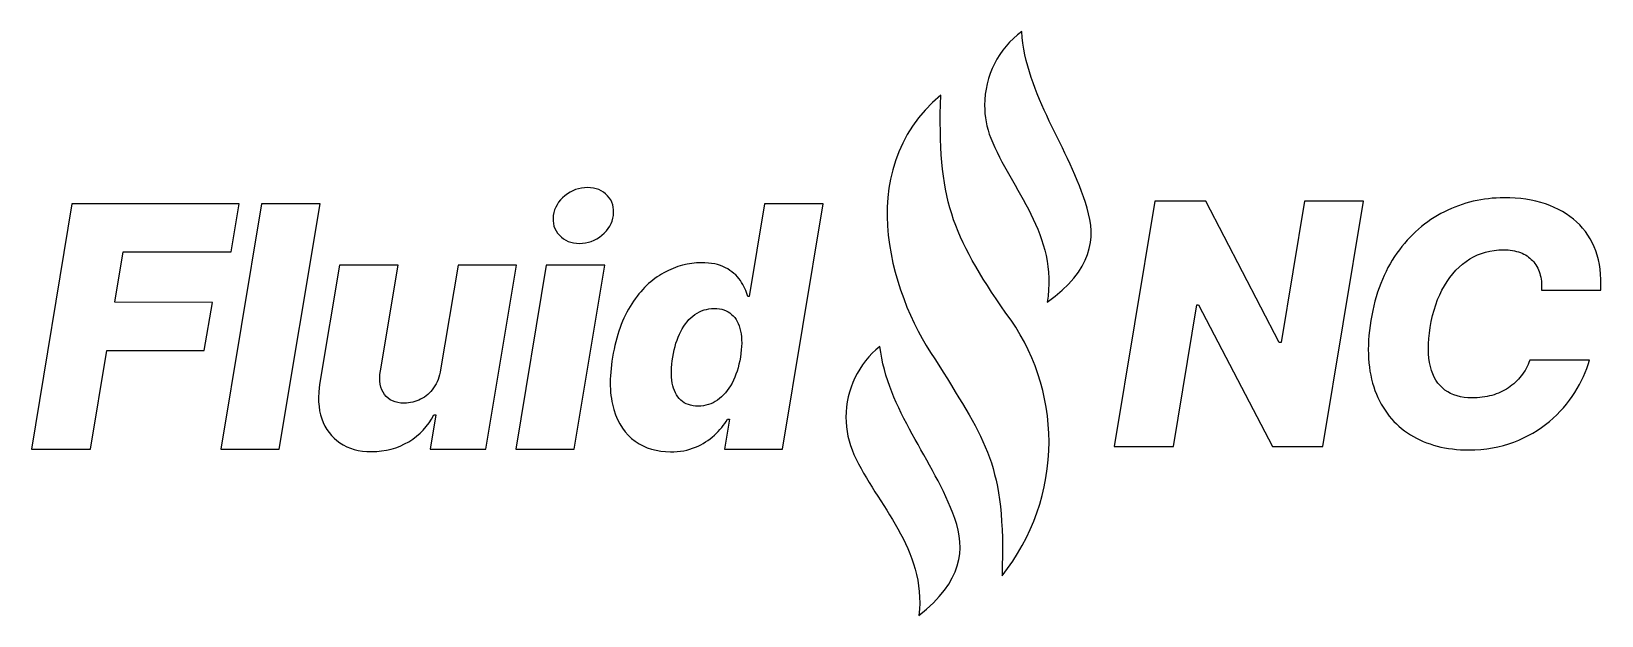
# Model space of a CAD drawing. Header units: inches. Extents: x -2.39 to 1.41, y 1.66 to 3.07.
import ezdxf

# ---------------------------------------------------------------- set-up
doc = ezdxf.new("R2010")
doc.units = ezdxf.units.IN
doc.header["$MEASUREMENT"] = 0
doc.layers.add('Layer 1', color=7, linetype='Continuous')

msp = doc.modelspace()

# ---------------------------------------------------------------- linework, layer by layer
at = {"layer": 'Layer 1', "color": 153}
for points in [[(0.0677, 2.4195), (0.0951, 2.5815), (-0.0191, 2.6929), (-0.069, 2.8166), (-0.069, 2.8166), (-0.0787, 2.842), (-0.0837, 2.8689), (-0.0837, 2.8961), (-0.0837, 2.8961), (-0.0837, 2.9664), (-0.0503, 3.0326), (0.0062, 3.0743), (0.0062, 3.0743), (0.0158, 2.9205), (0.1217, 2.7927), (0.1641, 2.6471), (0.1641, 2.6471), (0.1866, 2.5747), (0.1771, 2.4974), (0.0677, 2.4195)], [(-0.2426, 1.6623), (-0.2241, 1.8249), (-0.3437, 1.9281), (-0.3998, 2.0518), (-0.3998, 2.0518), (-0.4124, 2.0801), (-0.419, 2.1108), (-0.419, 2.1418), (-0.419, 2.1418), (-0.419, 2.2083), (-0.3888, 2.2713), (-0.3369, 2.3129), (-0.3369, 2.3129), (-0.3191, 2.1591), (-0.2063, 2.0395), (-0.1558, 1.8967), (-0.1558, 1.8967), (-0.1291, 1.8229), (-0.1373, 1.745), (-0.2426, 1.6623)]]:
    msp.add_open_spline(points, degree=3, knots=[0, 0, 0, 0, 0.166667, 0.166667, 0.166667, 0.166667, 0.333333, 0.333333, 0.333333, 0.333333, 0.5, 0.5, 0.5, 0.5, 0.666667, 0.666667, 0.666667, 0.666667, 1, 1, 1, 1], dxfattribs=at)
at = {"layer": 'Layer 1', "color": 154}
msp.add_open_spline([(-0.1899, 2.9205), (-0.1975, 2.6683), (-0.164, 2.5829), (-0.0321, 2.3936), (-0.0321, 2.3936), (0.0354, 2.3039), (0.0721, 2.1946), (0.0721, 2.0823), (0.0721, 2.0823), (0.0721, 1.9646), (0.0319, 1.8504), (-0.0416, 1.7587), (-0.0416, 1.7587), (-0.032, 2.0286), (-0.0813, 2.0813), (-0.194, 2.2678), (-0.194, 2.2678), (-0.3054, 2.4202), (-0.4107, 2.7346), (-0.1899, 2.9205)], degree=3, knots=[0, 0, 0, 0, 0.166667, 0.166667, 0.166667, 0.166667, 0.333333, 0.333333, 0.333333, 0.333333, 0.5, 0.5, 0.5, 0.5, 0.666667, 0.666667, 0.666667, 0.666667, 1, 1, 1, 1], dxfattribs=at)
at = {"layer": 'Layer 1', "color": 250}
for points, knots in [([(-1.0635, 2.5618), (-1.0833, 2.5617), (-1.0995, 2.5684), (-1.1122, 2.5817), (-1.1122, 2.5817), (-1.1247, 2.5951), (-1.1296, 2.6111), (-1.1268, 2.6294), (-1.1268, 2.6294), (-1.1241, 2.6482), (-1.1147, 2.6641), (-1.0987, 2.6771), (-1.0987, 2.6771), (-1.0825, 2.6903), (-1.0644, 2.6968), (-1.0443, 2.6968), (-1.0443, 2.6968), (-1.0242, 2.6968), (-1.008, 2.6903), (-0.9958, 2.6771), (-0.9958, 2.6771), (-0.9836, 2.6641), (-0.9788, 2.6482), (-0.9815, 2.6294), (-0.9815, 2.6294), (-0.9838, 2.6108), (-0.9931, 2.5949), (-1.0091, 2.5816), (-1.0091, 2.5816), (-1.0253, 2.5682), (-1.0434, 2.5617), (-1.0635, 2.5618)], [0, 0, 0, 0, 0.111111, 0.111111, 0.111111, 0.111111, 0.222222, 0.222222, 0.222222, 0.222222, 0.333333, 0.333333, 0.333333, 0.333333, 0.444444, 0.444444, 0.444444, 0.444444, 0.555556, 0.555556, 0.555556, 0.555556, 0.666667, 0.666667, 0.666667, 0.666667, 0.777778, 0.777778, 0.777778, 0.777778, 1, 1, 1, 1]), ([(0.8326, 2.6641), (0.8326, 2.6641), (0.7343, 2.0708), (0.7343, 2.0708), (0.7343, 2.0708), (0.7343, 2.0708), (0.6127, 2.0708), (0.6127, 2.0708), (0.6127, 2.0708), (0.6127, 2.0708), (0.434, 2.4132), (0.434, 2.4132), (0.434, 2.4132), (0.434, 2.4132), (0.43, 2.4135), (0.43, 2.4135), (0.43, 2.4135), (0.43, 2.4135), (0.3729, 2.0708), (0.3729, 2.0708), (0.3729, 2.0708), (0.3729, 2.0708), (0.2298, 2.0708), (0.2298, 2.0708), (0.2298, 2.0708), (0.2298, 2.0708), (0.328, 2.6641), (0.328, 2.6641), (0.328, 2.6641), (0.328, 2.6641), (0.4514, 2.6641), (0.4514, 2.6641), (0.4514, 2.6641), (0.4514, 2.6641), (0.6287, 2.3221), (0.6287, 2.3221), (0.6287, 2.3221), (0.6287, 2.3221), (0.6336, 2.3221), (0.6336, 2.3221), (0.6336, 2.3221), (0.6336, 2.3221), (0.6898, 2.6641), (0.6898, 2.6641), (0.6898, 2.6641), (0.6898, 2.6641), (0.8326, 2.6641), (0.8326, 2.6641)], [0, 0, 0, 0, 0.076923, 0.076923, 0.076923, 0.076923, 0.153846, 0.153846, 0.153846, 0.153846, 0.230769, 0.230769, 0.230769, 0.230769, 0.307692, 0.307692, 0.307692, 0.307692, 0.384615, 0.384615, 0.384615, 0.384615, 0.461538, 0.461538, 0.461538, 0.461538, 0.538462, 0.538462, 0.538462, 0.538462, 0.615385, 0.615385, 0.615385, 0.615385, 0.692308, 0.692308, 0.692308, 0.692308, 0.769231, 0.769231, 0.769231, 0.769231, 0.846154, 0.846154, 0.846154, 0.846154, 1, 1, 1, 1]), ([(1.4065, 2.4491), (1.4065, 2.4491), (1.2633, 2.4491), (1.2633, 2.4491), (1.2633, 2.4491), (1.2642, 2.4642), (1.2627, 2.4777), (1.259, 2.4895), (1.259, 2.4895), (1.2553, 2.5013), (1.2495, 2.5117), (1.2416, 2.5202), (1.2416, 2.5202), (1.2337, 2.5288), (1.2239, 2.5353), (1.2121, 2.5398), (1.2121, 2.5398), (1.2003, 2.5441), (1.1865, 2.5465), (1.1709, 2.5465), (1.1709, 2.5465), (1.141, 2.5465), (1.1139, 2.539), (1.0896, 2.5242), (1.0896, 2.5242), (1.0653, 2.5092), (1.0449, 2.4877), (1.0284, 2.4597), (1.0284, 2.4597), (1.012, 2.4319), (1.0006, 2.3981), (0.9939, 2.359), (0.9939, 2.359), (0.9879, 2.3212), (0.9882, 2.2895), (0.9944, 2.2642), (0.9944, 2.2642), (1.0007, 2.2389), (1.0124, 2.22), (1.0296, 2.2074), (1.0296, 2.2074), (1.0468, 2.1948), (1.0687, 2.1884), (1.095, 2.1884), (1.095, 2.1884), (1.1123, 2.1884), (1.1282, 2.1904), (1.143, 2.1946), (1.143, 2.1946), (1.1577, 2.1987), (1.1712, 2.2048), (1.1831, 2.2127), (1.1831, 2.2127), (1.1951, 2.2206), (1.2054, 2.2302), (1.2143, 2.2415), (1.2143, 2.2415), (1.2231, 2.2528), (1.2299, 2.2655), (1.2347, 2.2793), (1.2347, 2.2793), (1.2347, 2.2793), (1.3789, 2.2793), (1.3789, 2.2793), (1.3789, 2.2793), (1.3718, 2.2532), (1.36, 2.2274), (1.3437, 2.2016), (1.3437, 2.2016), (1.3274, 2.1757), (1.3068, 2.1525), (1.2822, 2.1315), (1.2822, 2.1315), (1.2575, 2.1107), (1.2288, 2.094), (1.1962, 2.0815), (1.1962, 2.0815), (1.1636, 2.069), (1.1273, 2.0626), (1.0873, 2.0626), (1.0873, 2.0626), (1.0326, 2.0626), (0.9855, 2.075), (0.946, 2.0995), (0.946, 2.0995), (0.9065, 2.1239), (0.8781, 2.1596), (0.8605, 2.2062), (0.8605, 2.2062), (0.8431, 2.2528), (0.8397, 2.3094), (0.8506, 2.3758), (0.8506, 2.3758), (0.8612, 2.4401), (0.8821, 2.4943), (0.9135, 2.5383), (0.9135, 2.5383), (0.945, 2.5824), (0.9832, 2.6157), (1.0283, 2.6382), (1.0283, 2.6382), (1.0734, 2.6608), (1.1215, 2.6721), (1.1727, 2.6721), (1.1727, 2.6721), (1.2098, 2.6721), (1.2431, 2.6672), (1.2727, 2.6573), (1.2727, 2.6573), (1.3024, 2.6472), (1.3275, 2.6328), (1.3482, 2.6138), (1.3482, 2.6138), (1.3688, 2.5947), (1.3843, 2.5715), (1.3944, 2.5437), (1.3944, 2.5437), (1.4046, 2.5161), (1.4085, 2.4846), (1.4065, 2.4491)], [0, 0, 0, 0, 0.032258, 0.032258, 0.032258, 0.032258, 0.064516, 0.064516, 0.064516, 0.064516, 0.096774, 0.096774, 0.096774, 0.096774, 0.129032, 0.129032, 0.129032, 0.129032, 0.16129, 0.16129, 0.16129, 0.16129, 0.193548, 0.193548, 0.193548, 0.193548, 0.225806, 0.225806, 0.225806, 0.225806, 0.258065, 0.258065, 0.258065, 0.258065, 0.290323, 0.290323, 0.290323, 0.290323, 0.322581, 0.322581, 0.322581, 0.322581, 0.354839, 0.354839, 0.354839, 0.354839, 0.387097, 0.387097, 0.387097, 0.387097, 0.419355, 0.419355, 0.419355, 0.419355, 0.451613, 0.451613, 0.451613, 0.451613, 0.483871, 0.483871, 0.483871, 0.483871, 0.516129, 0.516129, 0.516129, 0.516129, 0.548387, 0.548387, 0.548387, 0.548387, 0.580645, 0.580645, 0.580645, 0.580645, 0.612903, 0.612903, 0.612903, 0.612903, 0.645161, 0.645161, 0.645161, 0.645161, 0.677419, 0.677419, 0.677419, 0.677419, 0.709677, 0.709677, 0.709677, 0.709677, 0.741935, 0.741935, 0.741935, 0.741935, 0.774194, 0.774194, 0.774194, 0.774194, 0.806452, 0.806452, 0.806452, 0.806452, 0.83871, 0.83871, 0.83871, 0.83871, 0.870968, 0.870968, 0.870968, 0.870968, 0.903226, 0.903226, 0.903226, 0.903226, 0.935484, 0.935484, 0.935484, 0.935484, 1, 1, 1, 1]), ([(-2.389, 2.0645), (-2.389, 2.0645), (-2.2909, 2.6578), (-2.2909, 2.6578), (-2.2909, 2.6578), (-2.2909, 2.6578), (-1.8862, 2.6578), (-1.8862, 2.6578), (-1.8862, 2.6578), (-1.8862, 2.6578), (-1.9056, 2.5413), (-1.9056, 2.5413), (-1.9056, 2.5413), (-1.9056, 2.5413), (-2.1674, 2.5413), (-2.1674, 2.5413), (-2.1674, 2.5413), (-2.1674, 2.5413), (-2.1869, 2.4196), (-2.1869, 2.4196), (-2.1869, 2.4196), (-2.1869, 2.4196), (-1.9511, 2.4194), (-1.9511, 2.4194), (-1.9511, 2.4194), (-1.9511, 2.4194), (-1.9709, 2.303), (-1.9709, 2.303), (-1.9709, 2.303), (-1.9709, 2.303), (-2.2069, 2.3033), (-2.2069, 2.3033), (-2.2069, 2.3033), (-2.2069, 2.3033), (-2.246, 2.0645), (-2.246, 2.0645), (-2.246, 2.0645), (-2.246, 2.0645), (-2.389, 2.0645), (-2.389, 2.0645)], [0, 0, 0, 0, 0.090909, 0.090909, 0.090909, 0.090909, 0.181818, 0.181818, 0.181818, 0.181818, 0.272727, 0.272727, 0.272727, 0.272727, 0.363636, 0.363636, 0.363636, 0.363636, 0.454545, 0.454545, 0.454545, 0.454545, 0.545455, 0.545455, 0.545455, 0.545455, 0.636364, 0.636364, 0.636364, 0.636364, 0.727273, 0.727273, 0.727273, 0.727273, 0.818182, 0.818182, 0.818182, 0.818182, 1, 1, 1, 1]), ([(-1.6909, 2.6578), (-1.6909, 2.6578), (-1.7895, 2.0645), (-1.7895, 2.0645), (-1.7895, 2.0645), (-1.7895, 2.0645), (-1.9307, 2.0645), (-1.9307, 2.0645), (-1.9307, 2.0645), (-1.9307, 2.0645), (-1.8326, 2.6578), (-1.8326, 2.6578), (-1.8326, 2.6578), (-1.8326, 2.6578), (-1.6909, 2.6578), (-1.6909, 2.6578)], [0, 0, 0, 0, 0.2, 0.2, 0.2, 0.2, 0.4, 0.4, 0.4, 0.4, 0.6, 0.6, 0.6, 0.6, 1, 1, 1, 1]), ([(-0.8432, 2.0581), (-0.8761, 2.0581), (-0.9045, 2.0667), (-0.9287, 2.0837), (-0.9287, 2.0837), (-0.9528, 2.1007), (-0.9701, 2.1261), (-0.9804, 2.1601), (-0.9804, 2.1601), (-0.9907, 2.1941), (-0.9918, 2.2364), (-0.9835, 2.2867), (-0.9835, 2.2867), (-0.9748, 2.339), (-0.9593, 2.3821), (-0.9372, 2.416), (-0.9372, 2.416), (-0.9149, 2.4497), (-0.8891, 2.4747), (-0.8594, 2.4909), (-0.8594, 2.4909), (-0.8298, 2.5072), (-0.7995, 2.5152), (-0.7686, 2.5152), (-0.7686, 2.5152), (-0.7452, 2.5152), (-0.7258, 2.5113), (-0.7106, 2.5032), (-0.7106, 2.5032), (-0.6952, 2.4952), (-0.6831, 2.4849), (-0.6744, 2.4724), (-0.6744, 2.4724), (-0.6657, 2.4599), (-0.6597, 2.4468), (-0.6564, 2.4332), (-0.6564, 2.4332), (-0.6564, 2.4332), (-0.6533, 2.4332), (-0.6533, 2.4332), (-0.6533, 2.4332), (-0.6533, 2.4332), (-0.6159, 2.6578), (-0.6159, 2.6578), (-0.6159, 2.6578), (-0.6159, 2.6578), (-0.4743, 2.6578), (-0.4743, 2.6578), (-0.4743, 2.6578), (-0.4743, 2.6578), (-0.5727, 2.0645), (-0.5727, 2.0645), (-0.5727, 2.0645), (-0.5727, 2.0645), (-0.713, 2.0645), (-0.713, 2.0645), (-0.713, 2.0645), (-0.713, 2.0645), (-0.701, 2.1367), (-0.701, 2.1367), (-0.701, 2.1367), (-0.701, 2.1367), (-0.7054, 2.1367), (-0.7054, 2.1367), (-0.7054, 2.1367), (-0.7137, 2.123), (-0.7243, 2.1101), (-0.7373, 2.0981), (-0.7373, 2.0981), (-0.7502, 2.0862), (-0.7655, 2.0765), (-0.7831, 2.0692), (-0.7831, 2.0692), (-0.8008, 2.0618), (-0.8209, 2.0581), (-0.8432, 2.0581)], [0, 0, 0, 0, 0.05, 0.05, 0.05, 0.05, 0.1, 0.1, 0.1, 0.1, 0.15, 0.15, 0.15, 0.15, 0.2, 0.2, 0.2, 0.2, 0.25, 0.25, 0.25, 0.25, 0.3, 0.3, 0.3, 0.3, 0.35, 0.35, 0.35, 0.35, 0.4, 0.4, 0.4, 0.4, 0.45, 0.45, 0.45, 0.45, 0.5, 0.5, 0.5, 0.5, 0.55, 0.55, 0.55, 0.55, 0.6, 0.6, 0.6, 0.6, 0.65, 0.65, 0.65, 0.65, 0.7, 0.7, 0.7, 0.7, 0.75, 0.75, 0.75, 0.75, 0.8, 0.8, 0.8, 0.8, 0.85, 0.85, 0.85, 0.85, 0.9, 0.9, 0.9, 0.9, 1, 1, 1, 1]), ([(-1.3993, 2.2566), (-1.3993, 2.2566), (-1.3569, 2.5095), (-1.3569, 2.5095), (-1.3569, 2.5095), (-1.3569, 2.5095), (-1.2156, 2.5095), (-1.2156, 2.5095), (-1.2156, 2.5095), (-1.2156, 2.5095), (-1.2897, 2.0645), (-1.2897, 2.0645), (-1.2897, 2.0645), (-1.2897, 2.0645), (-1.4247, 2.0645), (-1.4247, 2.0645), (-1.4247, 2.0645), (-1.4247, 2.0645), (-1.4111, 2.1473), (-1.4111, 2.1473), (-1.4111, 2.1473), (-1.4111, 2.1473), (-1.4157, 2.1473), (-1.4157, 2.1473), (-1.4157, 2.1473), (-1.4295, 2.1201), (-1.4496, 2.0985), (-1.4762, 2.0826), (-1.4762, 2.0826), (-1.5029, 2.0667), (-1.5329, 2.0587), (-1.5664, 2.0587), (-1.5664, 2.0587), (-1.5967, 2.0587), (-1.6221, 2.0656), (-1.6428, 2.0796), (-1.6428, 2.0796), (-1.6634, 2.0935), (-1.6781, 2.1129), (-1.6867, 2.138), (-1.6867, 2.138), (-1.6954, 2.163), (-1.6969, 2.1923), (-1.6915, 2.2259), (-1.6915, 2.2259), (-1.6915, 2.2259), (-1.644, 2.5095), (-1.644, 2.5095), (-1.644, 2.5095), (-1.644, 2.5095), (-1.5024, 2.5095), (-1.5024, 2.5095), (-1.5024, 2.5095), (-1.5024, 2.5095), (-1.5449, 2.2536), (-1.5449, 2.2536), (-1.5449, 2.2536), (-1.5486, 2.2296), (-1.5453, 2.2105), (-1.5352, 2.1967), (-1.5352, 2.1967), (-1.5251, 2.1827), (-1.5091, 2.1757), (-1.4873, 2.1757), (-1.4873, 2.1757), (-1.4733, 2.1757), (-1.4599, 2.1789), (-1.4476, 2.1851), (-1.4476, 2.1851), (-1.4353, 2.1915), (-1.4247, 2.2006), (-1.4162, 2.2127), (-1.4162, 2.2127), (-1.4076, 2.2248), (-1.4019, 2.2394), (-1.3993, 2.2566)], [0, 0, 0, 0, 0.05, 0.05, 0.05, 0.05, 0.1, 0.1, 0.1, 0.1, 0.15, 0.15, 0.15, 0.15, 0.2, 0.2, 0.2, 0.2, 0.25, 0.25, 0.25, 0.25, 0.3, 0.3, 0.3, 0.3, 0.35, 0.35, 0.35, 0.35, 0.4, 0.4, 0.4, 0.4, 0.45, 0.45, 0.45, 0.45, 0.5, 0.5, 0.5, 0.5, 0.55, 0.55, 0.55, 0.55, 0.6, 0.6, 0.6, 0.6, 0.65, 0.65, 0.65, 0.65, 0.7, 0.7, 0.7, 0.7, 0.75, 0.75, 0.75, 0.75, 0.8, 0.8, 0.8, 0.8, 0.85, 0.85, 0.85, 0.85, 0.9, 0.9, 0.9, 0.9, 1, 1, 1, 1]), ([(-1.2178, 2.0645), (-1.2178, 2.0645), (-1.144, 2.5095), (-1.144, 2.5095), (-1.144, 2.5095), (-1.144, 2.5095), (-1.0023, 2.5095), (-1.0023, 2.5095), (-1.0023, 2.5095), (-1.0023, 2.5095), (-1.0765, 2.0645), (-1.0765, 2.0645), (-1.0765, 2.0645), (-1.0765, 2.0645), (-1.2178, 2.0645), (-1.2178, 2.0645)], [0, 0, 0, 0, 0.2, 0.2, 0.2, 0.2, 0.4, 0.4, 0.4, 0.4, 0.6, 0.6, 0.6, 0.6, 1, 1, 1, 1]), ([(-0.7764, 2.1685), (-0.7592, 2.1685), (-0.7436, 2.1734), (-0.7297, 2.1832), (-0.7297, 2.1832), (-0.7159, 2.1929), (-0.7042, 2.2066), (-0.6945, 2.2244), (-0.6945, 2.2244), (-0.685, 2.2422), (-0.6783, 2.263), (-0.6744, 2.287), (-0.6744, 2.287), (-0.6703, 2.3113), (-0.6702, 2.3322), (-0.6738, 2.3499), (-0.6738, 2.3499), (-0.6775, 2.3674), (-0.6847, 2.3809), (-0.6955, 2.3904), (-0.6955, 2.3904), (-0.7062, 2.3999), (-0.7202, 2.4045), (-0.7376, 2.4045), (-0.7376, 2.4045), (-0.755, 2.4045), (-0.7705, 2.3998), (-0.7842, 2.3901), (-0.7842, 2.3901), (-0.798, 2.3805), (-0.8092, 2.3669), (-0.8184, 2.3492), (-0.8184, 2.3492), (-0.8275, 2.3317), (-0.834, 2.311), (-0.8381, 2.287), (-0.8381, 2.287), (-0.8419, 2.263), (-0.8423, 2.2422), (-0.839, 2.2244), (-0.839, 2.2244), (-0.8359, 2.2066), (-0.8291, 2.1929), (-0.8185, 2.1832), (-0.8185, 2.1832), (-0.808, 2.1734), (-0.7939, 2.1685), (-0.7764, 2.1685)], [0, 0, 0, 0, 0.076923, 0.076923, 0.076923, 0.076923, 0.153846, 0.153846, 0.153846, 0.153846, 0.230769, 0.230769, 0.230769, 0.230769, 0.307692, 0.307692, 0.307692, 0.307692, 0.384615, 0.384615, 0.384615, 0.384615, 0.461538, 0.461538, 0.461538, 0.461538, 0.538462, 0.538462, 0.538462, 0.538462, 0.615385, 0.615385, 0.615385, 0.615385, 0.692308, 0.692308, 0.692308, 0.692308, 0.769231, 0.769231, 0.769231, 0.769231, 0.846154, 0.846154, 0.846154, 0.846154, 1, 1, 1, 1])]:
    msp.add_open_spline(points, degree=3, knots=knots, dxfattribs=at)

doc.saveas('drawing.dxf')
